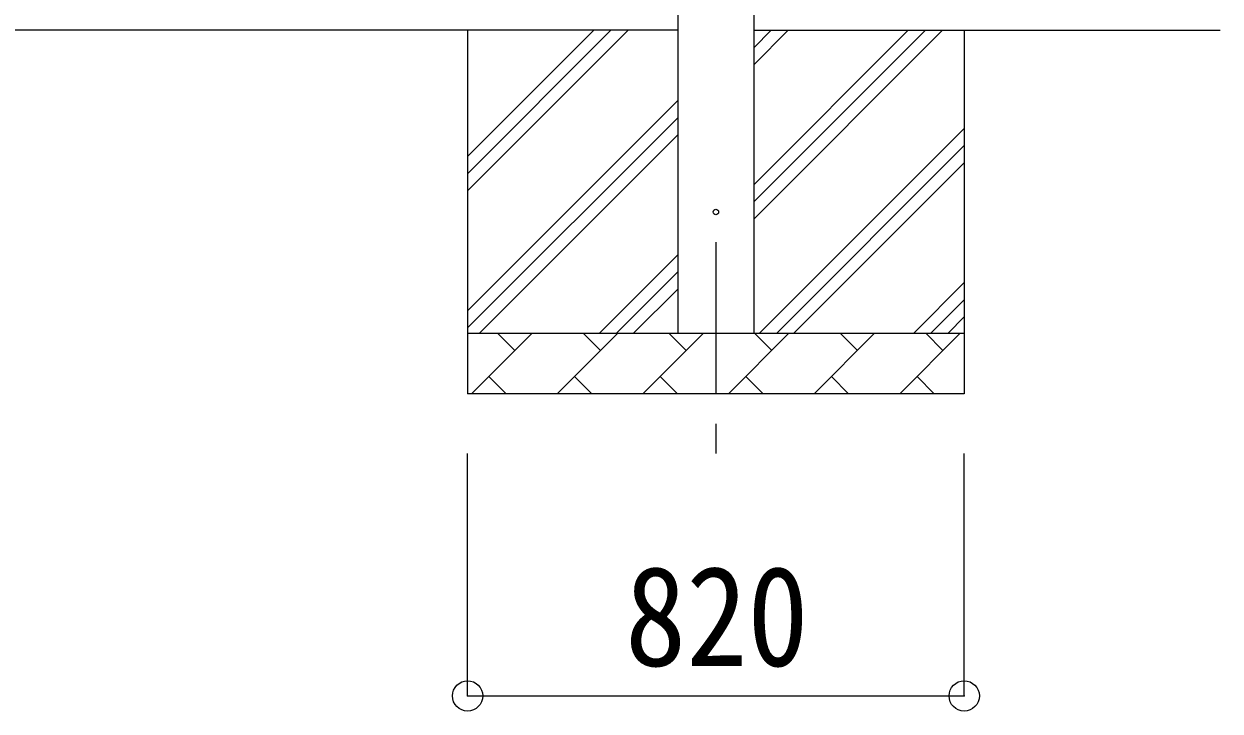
# Model space of a CAD drawing. Units: millimetres at full size, sheet at 1:50; details may follow other scales. Extents: x -14053 to 14053, y -9700 to 9700.
# Drawn here: x -3774 to -1799, y -5465 to -4331 of the extents above; entities that cross this region are included whole.
import ezdxf
from ezdxf.enums import TextEntityAlignment as Align

# ---------------------------------------------------------------- set-up
doc = ezdxf.new("R2010")
doc.units = ezdxf.units.MM
doc.header["$LTSCALE"] = 50
doc.header["$PDMODE"] = 32
doc.header["$PDSIZE"] = 50
doc.linetypes.add('CHAIN1', pattern=[8, 5, -1, 1, -1])
for name, color, linetype, lineweight in [('0-1_Defpoints', 7, 'CHAIN1', 9), ('0-2_TEXT1', 4, 'Continuous', 9), ('0-3_SHAPE', 7, 'Continuous', 9), ('0-8_TABLE1', 6, 'Continuous', 9)]:
    doc.layers.add(name, color=color, linetype=linetype, lineweight=lineweight)
doc.styles.add('ＭＳ ゴシック', font='')
doc.styles.get('ＭＳ ゴシック').set_extended_font_data('MS Gothic')

msp = doc.modelspace()

# ---------------------------------------------------------------- linework, layer by layer
at = {"layer": '0-1_Defpoints'}
msp.add_line((-2631.16, -4691.27), (-2631.16, -5040.27), dxfattribs=at)
at = {"layer": '0-2_TEXT1'}
for p, q in [((-2693.66, -4841.27), (-2693.66, -1986.27)), ((-2568.66, -1986.27), (-2568.66, -4841.27))]:
    msp.add_line(p, q, dxfattribs=at)
msp.add_circle((-2631.16, -4641.27), 4.5, dxfattribs=at)
at = {"layer": '0-3_SHAPE'}
for p, q in [((-2693.66, -4341.27), (-7241.66, -4341.27)), ((-3041.16, -4341.27), (-3041.16, -4941.27)), ((-3041.16, -4549.76), (-2832.68, -4341.27)), ((-3041.16, -4578.04), (-2804.39, -4341.27)), ((-3041.16, -4606.33), (-2776.11, -4341.27)), ((-2568.66, -4341.27), (-1798.66, -4341.27)), ((-2568.66, -4370.1), (-2539.84, -4341.27)), ((-2568.66, -4398.38), (-2511.55, -4341.27)), ((-2568.66, -4652.94), (-2256.99, -4341.27)), ((-2568.66, -4596.37), (-2313.56, -4341.27)), ((-2568.66, -4624.66), (-2285.28, -4341.27)), ((-2221.16, -4341.27), (-2221.16, -4941.27)), ((-3041.16, -4804.31), (-2693.66, -4456.81)), ((-3041.16, -4832.6), (-2693.66, -4485.1)), ((-3021.55, -4841.27), (-2693.66, -4513.38)), ((-2559, -4841.27), (-2221.16, -4503.43)), ((-2530.72, -4841.27), (-2221.16, -4531.72)), ((-2502.44, -4841.27), (-2221.16, -4560)), ((-2823.56, -4841.27), (-2693.66, -4711.37)), ((-2795.28, -4841.27), (-2693.66, -4739.66)), ((-2304.45, -4841.27), (-2221.16, -4757.99)), ((-2766.99, -4841.27), (-2693.66, -4767.94)), ((-2276.16, -4841.27), (-2221.16, -4786.27)), ((-2247.88, -4841.27), (-2221.16, -4814.56)), ((-3041.16, -4841.27), (-2221.16, -4841.27)), ((-3034.71, -4941.27), (-2934.71, -4841.27)), ((-2963.27, -4869.83), (-2991.82, -4841.27)), ((-2893.29, -4941.27), (-2793.29, -4841.27)), ((-2821.85, -4869.83), (-2850.4, -4841.27)), ((-2751.87, -4941.27), (-2651.87, -4841.27)), ((-2680.43, -4869.83), (-2708.98, -4841.27)), ((-2610.45, -4941.27), (-2510.45, -4841.27)), ((-2539, -4869.83), (-2567.56, -4841.27)), ((-2469.03, -4941.27), (-2369.03, -4841.27)), ((-2397.58, -4869.83), (-2426.14, -4841.27)), ((-2327.61, -4941.27), (-2227.61, -4841.27)), ((-2256.16, -4869.83), (-2284.71, -4841.27)), ((-3006.16, -4912.72), (-2977.61, -4941.27)), ((-2864.74, -4912.72), (-2836.19, -4941.27)), ((-2723.32, -4912.72), (-2694.77, -4941.27)), ((-2581.9, -4912.72), (-2553.34, -4941.27)), ((-2440.48, -4912.72), (-2411.92, -4941.27)), ((-2299.05, -4912.72), (-2270.5, -4941.27)), ((-2221.16, -4941.27), (-3041.16, -4941.27))]:
    msp.add_line(p, q, dxfattribs=at)
at = {"layer": '0-8_TABLE1'}
for p, q in [((-3041.16, -5440.27), (-3041.16, -5040.27)), ((-2221.16, -5440.27), (-2221.16, -5040.27)), ((-3041.16, -5440.27), (-2221.16, -5440.27))]:
    msp.add_line(p, q, dxfattribs=at)
for p in [(-3041.16, -5440.27), (-2221.16, -5440.27)]:
    msp.add_point(p, dxfattribs=at)

# ---------------------------------------------------------------- texts
at = {"layer": '0-8_TABLE1', "color": 7, "style": 'ＭＳ ゴシック', "width": 0.9}
msp.add_text('820', height=165, dxfattribs=at).set_placement((-2781.16, -5440.27), align=Align.BOTTOM_LEFT)

doc.saveas('drawing.dxf')
